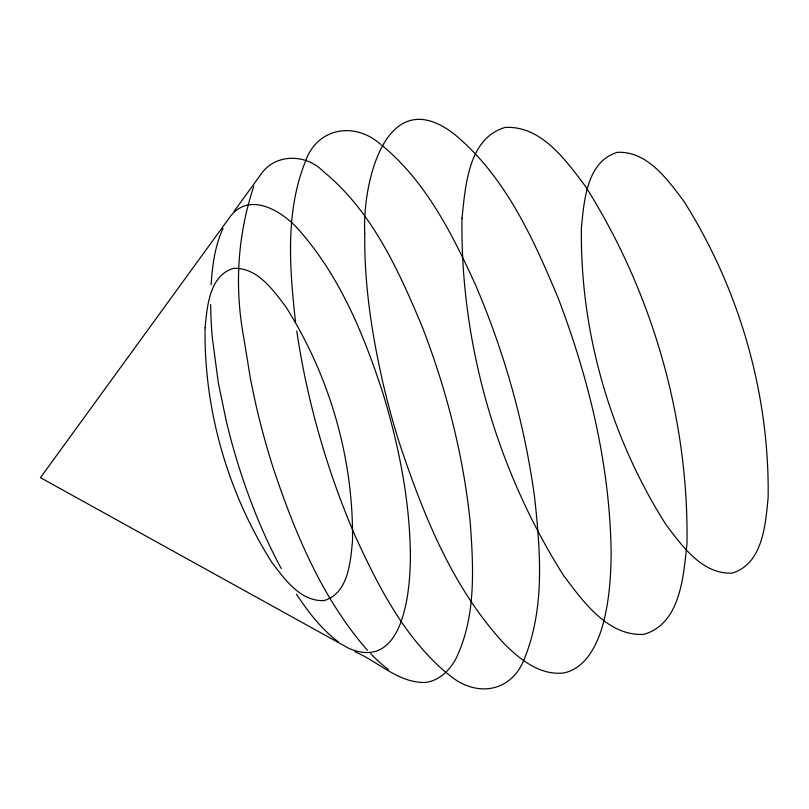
<?xml version="1.0" encoding="UTF-8"?>
<svg xmlns="http://www.w3.org/2000/svg" width="809" height="809" viewBox="0 0 809 809"><rect width="100%" height="100%" fill="white"/><g stroke="black" fill="none" stroke-linecap="round" stroke-linejoin="round"><path stroke-width="1.21" d="M211.109 284.94C212.312 265.686 214.881 246.037 223.041 228.36M234.013 211.402L260.407 175.088A40.612 37.103 27.2 0 1 323.479 171.579C372.1 211.27 398.786 270.752 422.46 327.362C446.669 390.272 463.567 456.195 470.312 523.332C473.538 568.879 476.228 617.854 455.325 659.911C448.894 671.045 438.64 680.935 425.352 682.452C398.625 683.241 378.157 661.499 354.878 651.751M380.452 144.235C354.827 121.401 317.199 127.458 305.438 161.436C284.97 212.261 289.693 268.932 295.548 322.174M338.283 641.82C321.213 629.018 308.108 611.776 296.428 594.13M381.484 144.993C425.868 181.216 452.251 234.104 475.662 285.213C504.594 352.906 524.707 424.432 534.597 497.393C540.412 551.121 545.195 608.368 524.07 659.507C510.813 692.888 475.682 697.297 449.693 675.343L445.87 672.421C403.681 636.339 377.854 585.463 355.121 535.801C326.957 470.433 307.208 401.426 296.761 331.012M367.448 650.335C322.022 598.347 295.032 533.212 273.371 468.431A839.216 766.659 27.2 0 1 254.966 400.566L250.466 378.946L243.893 338.384A346.909 316.916 27.2 0 1 253.763 186.414M281.269 568.616C263.329 535.396 249.324 500.164 238.068 464.164A719.939 657.697 27.2 0 1 226.591 422.51L218.339 382.9L212.342 338.02A484.591 442.695 27.2 0 1 210.866 314.438L210.664 304.558M388.33 669.498A131.938 120.531 27.2 0 1 370.674 653.611M364.758 233.467C364.121 283.737 371.756 333.793 382.9 382.697A887.786 811.033 27.2 0 0 399.09 442.088C422.955 513.786 451.958 587.243 504.017 643.509C519.722 659.355 539.734 675.464 563.367 673.017C584.219 668.932 595.323 648.171 601.421 629.675C609.005 604.657 610.967 578.374 611.149 552.345C609.905 465.246 589.083 379.3 558.21 298.187C533.202 238.392 505.008 175.553 453.647 133.616C385.377 81.729 362.169 184.432 364.758 233.467M410.315 550.656C411.063 585.716 405.339 672.309 349.043 648.444L40.45 477.674L230.292 216.519C250.527 190.054 285.071 212.888 300.645 232.001C340.751 278.063 364.242 335.877 382.94 393.316C398.443 444.343 409.192 497.201 410.315 550.656M205.071 327.847C203.868 409.971 227.865 492.893 271.763 562.225C284.576 579.082 300.361 601.684 324.126 600.602C348.355 593.24 350.398 562.285 352.502 541.12C353.705 458.996 329.708 376.074 285.82 306.753C273.007 289.895 257.211 267.283 233.457 268.366C209.218 275.727 207.175 306.692 205.071 327.847M462 218.157C460.159 343.481 496.787 470.029 563.772 575.836C583.319 601.562 607.417 636.056 643.671 634.408C680.854 623.729 683.534 575.452 686.983 543.638C688.823 418.304 652.196 291.756 585.22 185.959C565.663 160.222 541.565 125.729 505.312 127.387C468.128 138.066 465.448 186.333 462 218.157M581.408 227.663C579.891 331.67 610.279 436.688 665.868 524.495C682.098 545.853 702.091 574.481 732.185 573.106C762.877 563.792 765.466 524.576 768.125 497.778C769.652 393.771 739.254 288.752 683.666 200.945C667.445 179.588 647.443 150.959 617.358 152.335C586.656 161.658 584.078 200.865 581.408 227.663"/></g></svg>
